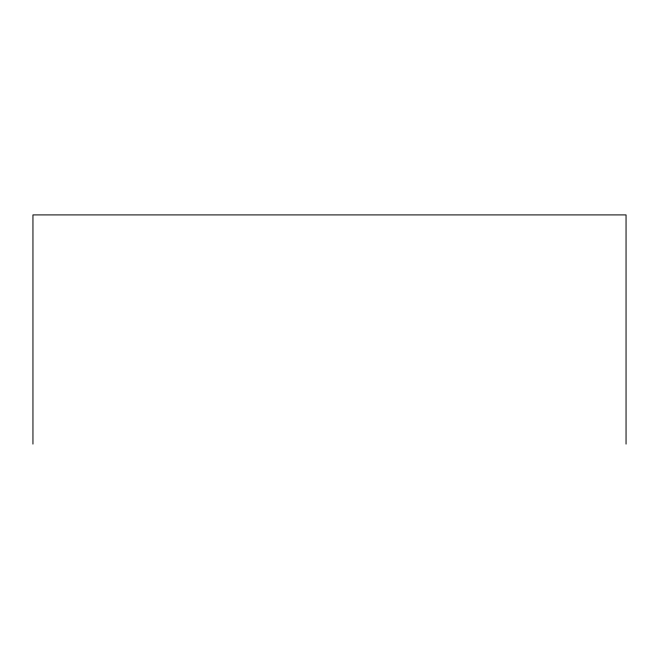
<?xml version="1.0" encoding="UTF-8"?>
<svg xmlns="http://www.w3.org/2000/svg" width="659" height="659" viewBox="0 0 659 659"><rect width="100%" height="100%" fill="white"/><g stroke="black" fill="none" stroke-linecap="round" stroke-linejoin="round"><path stroke-width="0.99" d="M626.05 444.092L626.05 214.908L32.95 214.908L32.95 444.092"/></g></svg>
